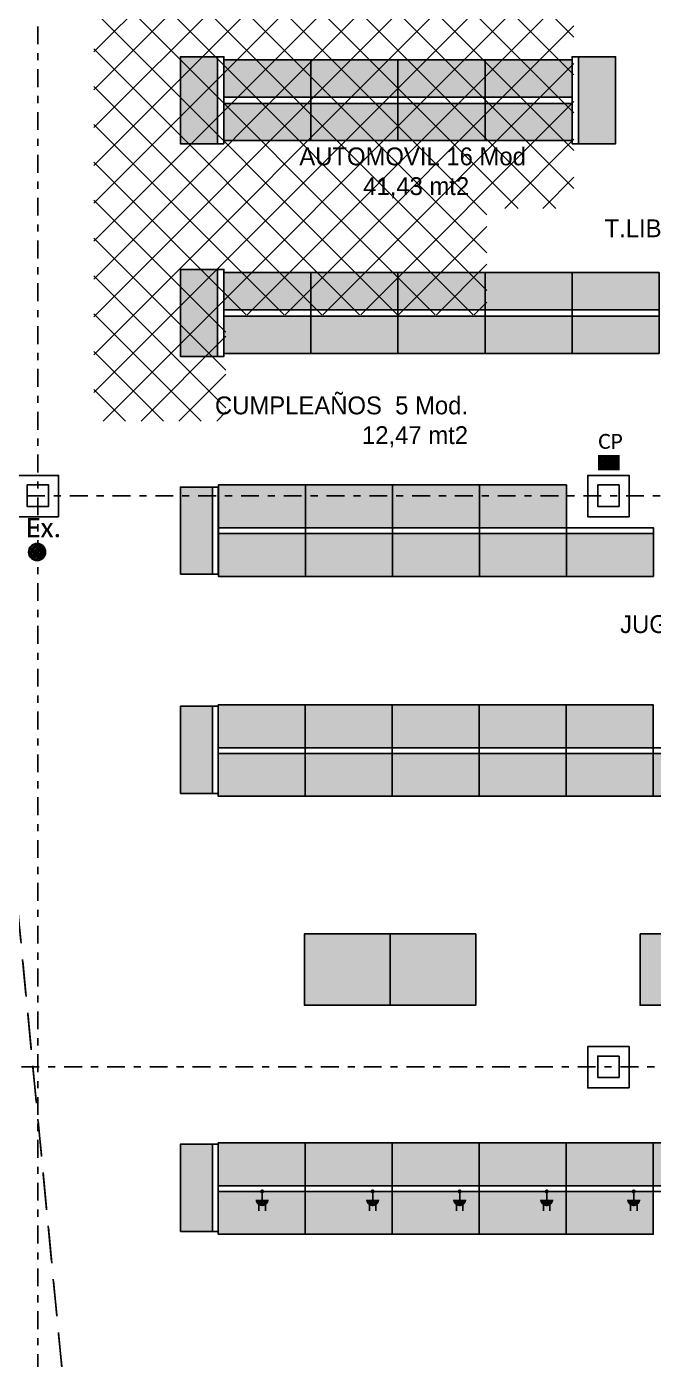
# Model space of a CAD drawing. Header units: millimetres. Extents: x 340 to 1003762, y 22 to 362022.
# Drawn here: x 363.99 to 372.78, y 62.25 to 80.92 of the extents above; entities that cross this region are included whole.
import ezdxf
from ezdxf.xclip import XClip

# ---------------------------------------------------------------- set-up
doc = ezdxf.new("R2010")
doc.units = ezdxf.units.MM
doc.header["$XCLIPFRAME"] = 0
doc.linetypes.add('LSBB_P_002 - PLANTA 1° NIVEL SALA DE VENTAS$0$DASHDOT2', pattern=[0.5, 0.25, -0.125, 0, -0.125])
doc.linetypes.add('LSBB_P_002 - PLANTA 1° NIVEL SALA DE VENTAS$0$HIDDEN', pattern=[0.375, 0.25, -0.125])
for name, color, linetype in [('LSBB_P_002 - PLANTA 1° NIVEL SALA DE VENTAS$0$A-GONDOLAS', 1, 'Continuous'), ('LSBB_P_002 - PLANTA 1° NIVEL SALA DE VENTAS$0$A-LAYOUT', 7, 'Continuous'), ('LSBB_P_002 - PLANTA 1° NIVEL SALA DE VENTAS$0$A-SALA-HATCH-AUTOMOVIL', 174, 'Continuous'), ('LSBB_P_002 - PLANTA 1° NIVEL SALA DE VENTAS$0$A-SALA-HATCH-ELECTRO', 154, 'Continuous'), ('LSBB_P_002 - PLANTA 1° NIVEL SALA DE VENTAS$0$A-SALA-HATCH-TIEMPO LIBRE', 40, 'Continuous'), ('LSBB_P_002 - PLANTA 1° NIVEL SALA DE VENTAS$0$A-TEXTO SV', 2, 'LSBB_P_002 - PLANTA 1° NIVEL SALA DE VENTAS$0$DASHDOT2'), ('LSBB_P_002 - PLANTA 1° NIVEL SALA DE VENTAS$0$CENEFA', 6, 'LSBB_P_002 - PLANTA 1° NIVEL SALA DE VENTAS$0$HIDDEN'), ('LSBB_P_002 - PLANTA 1° NIVEL SALA DE VENTAS$0$E-SF O CP', 7, 'Continuous'), ('LSBB_P_002 - PLANTA 1° NIVEL SALA DE VENTAS$0$EJES', 8, 'LSBB_P_002 - PLANTA 1° NIVEL SALA DE VENTAS$0$DASHDOT2'), ('LSBB_P_002 - PLANTA 1° NIVEL SALA DE VENTAS$0$ESTRUCTURA', 5, 'Continuous'), ('LSBB_P_002 - PLANTA 1° NIVEL SALA DE VENTAS$0$LAYOUT$0$A-GONDOLAS DELGADO', 8, 'Continuous'), ('LSBB_P_002 - PLANTA 1° NIVEL SALA DE VENTAS$0$LAYOUT$0$A-ILUMINACION_ENCHUFE', 2, 'Continuous'), ('LSBB_P_002 - PLANTA 1° NIVEL SALA DE VENTAS$0$LAYOUT$0$A-SALA-HATCH-AUTOMOVIL', 174, 'Continuous'), ('LSBB_P_002 - PLANTA 1° NIVEL SALA DE VENTAS$0$LAYOUT$0$A-SALA-HATCH-CAMPAÑA', 252, 'Continuous'), ('LSBB_P_002 - PLANTA 1° NIVEL SALA DE VENTAS$0$LAYOUT$0$A-SALA-HATCH-CUMPLEAÑOS', 10, 'Continuous'), ('LSBB_P_002 - PLANTA 1° NIVEL SALA DE VENTAS$0$LAYOUT$0$A-SALA-HATCH-JUGUETERIA', 210, 'Continuous'), ('LSBB_P_002 - PLANTA 1° NIVEL SALA DE VENTAS$0$LAYOUT$0$A-SALA-HATCH-LIBRERIA', 50, 'Continuous'), ('LSBB_P_002 - PLANTA 1° NIVEL SALA DE VENTAS$0$N- EXTINTOR O RH', 1, 'Continuous'), ('LSBB_P_002 - PLANTA 1° NIVEL SALA DE VENTAS$0$ZOCALOS-HORM', 8, 'Continuous'), ('XREF', 7, 'Continuous')]:
    doc.layers.add(name, color=color, linetype=linetype)
for name, color, linetype, true_color in [('LSBB_P_002 - PLANTA 1° NIVEL SALA DE VENTAS$0$A-SALA-HATCH-CAMPAÑA', 7, 'Continuous', 0x858585), ('LSBB_P_002 - PLANTA 1° NIVEL SALA DE VENTAS$0$A-SALA-HATCH-DEPORTE', 7, 'Continuous', 0xd16900), ('LSBB_P_002 - PLANTA 1° NIVEL SALA DE VENTAS$0$LAYOUT$0$A-SALA-HATCH-DEPORTE', 7, 'Continuous', 0xd16900)]:
    doc.layers.add(name, color=color, linetype=linetype, true_color=true_color)
doc.styles.add('LSBB_P_002 - PLANTA 1° NIVEL SALA DE VENTAS$0$LAYOUT$0$REF-LAYOUT N+0.00 E 03$0$REF-LAYOUT N+0.00 E 02$0$Walmart_CENTURY GOTHIC', font='GOTHIC.TTF')
doc.styles.add('LSBB_P_002 - PLANTA 1° NIVEL SALA DE VENTAS$0$REF-LAYOUT N+0.00 E 03$0$REF-LAYOUT N+0.00 E 02$0$Walmart_CENTURY GOTHIC', font='GOTHIC.TTF')
doc.styles.add('LSBB_P_002 - PLANTA 1° NIVEL SALA DE VENTAS$0$STANDARD', font='txt')

# ---------------------------------------------------------------- blocks, each defined once
blk = doc.blocks.new('LSBB_P_002 - PLANTA 1° NIVEL SALA DE VENTAS$0$A$C733336A8')
at = {"layer": 'LSBB_P_002 - PLANTA 1° NIVEL SALA DE VENTAS$0$N- EXTINTOR O RH', "linetype": 'ByBlock'}
h = blk.add_hatch(dxfattribs=at)
h.set_pattern_fill('ANSI36,_I', color=256, scale=0.126, style=2)
h.set_pattern_definition([(45, (8652.443333, -21254.299438), (0.008352698853, 0.03062656246), [0.039375, -0.007875, 0, -0.007875])])
edge = h.paths.add_edge_path()
edge.add_arc((0.172, 0.12), 0.12, 0, 360)
at = {"layer": 'LSBB_P_002 - PLANTA 1° NIVEL SALA DE VENTAS$0$N- EXTINTOR O RH'}
blk.add_circle((0.172, 0.12), 0.12, dxfattribs=at)
at = {"layer": 'LSBB_P_002 - PLANTA 1° NIVEL SALA DE VENTAS$0$N- EXTINTOR O RH', "insert": (0.262, 0.46), "char_height": 0.27, "width": 6.00887, "attachment_point": 5, "style": 'LSBB_P_002 - PLANTA 1° NIVEL SALA DE VENTAS$0$STANDARD'}
blk.add_mtext('{\\fCalibri|b0|i0|c0|p34;Ex.}', dxfattribs=at)
blk = doc.blocks.new('LSBB_P_002 - PLANTA 1° NIVEL SALA DE VENTAS$0$REF-LAYOUT N+0.00 E 03$0$REF-LAYOUT N+0.00 E 02$0$G. 122 X 45')
at = {"ltscale": 3}
blk.add_hatch(color=0, dxfattribs=at).paths.add_polyline_path([(6154.804, -1143.284), (6154.804, -1144.504), (6154.354, -1144.504), (6154.354, -1143.284)])
at = {"layer": 'LSBB_P_002 - PLANTA 1° NIVEL SALA DE VENTAS$0$A-GONDOLAS', "ltscale": 3}
blk.add_lwpolyline([(6154.274, -1143.284), (6154.274, -1144.504), (6154.354, -1144.504), (6154.354, -1143.284)], close=True, dxfattribs=at)
blk.add_lwpolyline([(6154.804, -1143.284), (6154.804, -1144.504), (6154.354, -1144.504), (6154.354, -1143.284), (6154.804, -1143.284)], dxfattribs=at)
blk = doc.blocks.new('LSBB_P_002 - PLANTA 1° NIVEL SALA DE VENTAS$0$LAYOUT$0$REF-LAYOUT N+0.00 E 03$0$REF-LAYOUT N+0.00 E 02$0$G. 122 X 60')
h = blk.add_hatch(color=256)
h.dxf.hatch_style = 1
h.paths.add_polyline_path([(-0.005, 0), (0.595, 0), (0.595, 1.22), (-0.005, 1.22)])
at = {"layer": 'LSBB_P_002 - PLANTA 1° NIVEL SALA DE VENTAS$0$A-GONDOLAS'}
for points in [[(-0.005, 0), (-0.085, 0), (-0.085, 1.22), (-0.005, 1.22)], [(-0.005, 0), (0.595, 0), (0.595, 1.22), (-0.005, 1.22)]]:
    blk.add_lwpolyline(points, close=True, dxfattribs=at)
blk = doc.blocks.new('LSBB_P_002 - PLANTA 1° NIVEL SALA DE VENTAS$0$LAYOUT$0$REF-LAYOUT N+0.00 E 02$0$1301_plate_1$0$enchufe triple piso')
for p, q in [((2.47, 0), (0, 0)), ((4.2, 1), (5.92, 1)), ((4.2, -1), (5.92, -1))]:
    blk.add_line(p, q)
at = {"const_width": 0.56}
blk.add_lwpolyline([(0, 0.32, 1), (0, -0.32, 1)], format="xyb", close=True, dxfattribs=at)
at = {"const_width": 2}
blk.add_lwpolyline([(2.47, -1, 0.414214), (3.47, 0, 0.414214), (2.47, 1, 1)], format="xyb", dxfattribs=at)
blk = doc.blocks.new('LSBB_P_002 - PLANTA 1° NIVEL SALA DE VENTAS$0$REF-LAYOUT N+0.00 E 03$0$REF-LAYOUT N+0.00 E 02$0$C. 120 X 100')
h = blk.add_hatch(color=256)
h.dxf.hatch_style = 1
h.paths.add_polyline_path([(-318.5, -3007.4), (-438.7, -3007.4), (-438.7, -2907.4), (-318.5, -2907.4)])
at = {"layer": 'LSBB_P_002 - PLANTA 1° NIVEL SALA DE VENTAS$0$A-GONDOLAS', "flags": 128}
blk.add_lwpolyline([(-318.5, -3007.4), (-438.7, -3007.4), (-438.7, -2907.4), (-318.5, -2907.4)], close=True, dxfattribs=at)
blk = doc.blocks.new('LSBB_P_002 - PLANTA 1° NIVEL SALA DE VENTAS$0$REF-LAYOUT N+0.00 E 03$0$REF-LAYOUT N+0.00 E 02$0$G. 122 X 52')
at = {"ltscale": 3}
blk.add_hatch(color=0, dxfattribs=at).paths.add_polyline_path([(6150.759, -1137.469), (6149.539, -1137.469), (6149.539, -1137.989), (6150.759, -1137.989)])
at = {"layer": 'LSBB_P_002 - PLANTA 1° NIVEL SALA DE VENTAS$0$A-GONDOLAS', "ltscale": 3}
for points in [[(6150.759, -1137.469), (6149.539, -1137.469), (6149.539, -1137.379), (6150.759, -1137.379), (6150.759, -1137.469)], [(6150.759, -1137.469), (6149.539, -1137.469), (6149.539, -1137.989), (6150.759, -1137.989), (6150.759, -1137.469)]]:
    blk.add_lwpolyline(points, dxfattribs=at)
blk = doc.blocks.new('LSBB_P_002 - PLANTA 1° NIVEL SALA DE VENTAS$0$REF-LAYOUT N+0.00 E 03$0$G. 122 X 52')
at = {"ltscale": 3}
blk.add_hatch(color=0, dxfattribs=at).paths.add_polyline_path([(6150.759, -1137.469), (6149.539, -1137.469), (6149.539, -1137.989), (6150.759, -1137.989)])
at = {"layer": 'LSBB_P_002 - PLANTA 1° NIVEL SALA DE VENTAS$0$A-GONDOLAS', "ltscale": 3}
for points in [[(6150.759, -1137.469), (6149.539, -1137.469), (6149.539, -1137.379), (6150.759, -1137.379), (6150.759, -1137.469)], [(6150.759, -1137.469), (6149.539, -1137.469), (6149.539, -1137.989), (6150.759, -1137.989), (6150.759, -1137.469)]]:
    blk.add_lwpolyline(points, dxfattribs=at)
blk = doc.blocks.new('LSBB_P_002 - PLANTA 1° NIVEL SALA DE VENTAS$0$LAYOUT$0$REF-LAYOUT N+0.00 E 03$0$G. 122 X 52')
at = {"ltscale": 3}
blk.add_hatch(color=0, dxfattribs=at).paths.add_polyline_path([(6150.759, -1137.469), (6149.539, -1137.469), (6149.539, -1137.989), (6150.759, -1137.989)])
at = {"layer": 'LSBB_P_002 - PLANTA 1° NIVEL SALA DE VENTAS$0$A-GONDOLAS', "ltscale": 3}
for points in [[(6150.759, -1137.469), (6149.539, -1137.469), (6149.539, -1137.379), (6150.759, -1137.379), (6150.759, -1137.469)], [(6150.759, -1137.469), (6149.539, -1137.469), (6149.539, -1137.989), (6150.759, -1137.989), (6150.759, -1137.469)]]:
    blk.add_lwpolyline(points, dxfattribs=at)
blk = doc.blocks.new('LSBB_P_002 - PLANTA 1° NIVEL SALA DE VENTAS$0$A$C49184C2C')
at = {"layer": 'LSBB_P_002 - PLANTA 1° NIVEL SALA DE VENTAS$0$E-SF O CP', "linetype": 'ByBlock'}
h = blk.add_hatch(dxfattribs=at)
h.set_pattern_fill('ANSI36,_I', color=3, scale=0.126, style=2)
h.set_pattern_definition([(315, (8652.031924, 21254.503363), (0.008352698853, -0.03062656246), [0.039375, -0.007875, 0, -0.007875])])
h.paths.add_polyline_path([(0.382, 0.018), (0.022, 0.018), (0.022, 0.258), (0.382, 0.258)])
at = {"layer": 'LSBB_P_002 - PLANTA 1° NIVEL SALA DE VENTAS$0$E-SF O CP', "color": 3, "const_width": 0.036}
blk.add_lwpolyline([(0.382, 0.018), (0.022, 0.018), (0.022, 0.258), (0.382, 0.258)], close=True, dxfattribs=at)
at = {"layer": 'LSBB_P_002 - PLANTA 1° NIVEL SALA DE VENTAS$0$E-SF O CP', "color": 3, "insert": (0.233, 0.519, 0), "char_height": 0.27, "width": 6.00887, "attachment_point": 5, "style": 'LSBB_P_002 - PLANTA 1° NIVEL SALA DE VENTAS$0$STANDARD'}
blk.add_mtext('{\\fCalibri|b0|i0|c0|p34;CP}', dxfattribs=at)
blk = doc.blocks.new('LSBB_P_002 - PLANTA 1° NIVEL SALA DE VENTAS$0$CP. EXISTENTES')
at = {"layer": 'LSBB_P_002 - PLANTA 1° NIVEL SALA DE VENTAS$0$N- EXTINTOR O RH', "color": 20, "xscale": 0.7761600000000002, "yscale": 0.7761600000000002, "zscale": 0.7761600000000002}
blk.add_blockref('LSBB_P_002 - PLANTA 1° NIVEL SALA DE VENTAS$0$A$C49184C2C', (787.288, 289.523), dxfattribs=at)
blk = doc.blocks.new('LSBB_P_002 - PLANTA 1° NIVEL SALA DE VENTAS$0$SVLY')
at = {"layer": 'LSBB_P_002 - PLANTA 1° NIVEL SALA DE VENTAS$0$CENEFA', "color": 7, "ltscale": 2}
blk.add_lwpolyline([(977.853, 296.926), (978.221, 293.099), (980.135, 273.214), (985.609, 273.214), (985.609, 263.416), (994.994, 263.416), (994.994, 296.926), (977.853, 296.926), (977.853, 296.926)], dxfattribs=at)
at = {"layer": 'LSBB_P_002 - PLANTA 1° NIVEL SALA DE VENTAS$0$ESTRUCTURA'}
for points in [[(979.289, 289.316), (979.589, 289.316), (979.589, 289.016), (979.289, 289.016)], [(987.589, 289.316), (987.589, 289.016), (987.289, 289.016), (987.289, 289.316)]]:
    blk.add_lwpolyline(points, close=True, dxfattribs=at)
at = {"layer": 'LSBB_P_002 - PLANTA 1° NIVEL SALA DE VENTAS$0$LAYOUT$0$A-GONDOLAS DELGADO'}
for points in [[(981.969, 279.5), (981.969, 279.42), (983.189, 279.42), (983.189, 279.5)], [(981.969, 279.42), (981.969, 279.5), (983.189, 279.5), (983.189, 279.42)], [(983.189, 279.5), (983.189, 279.42), (984.409, 279.42), (984.409, 279.5)], [(983.189, 279.42), (983.189, 279.5), (984.409, 279.5), (984.409, 279.42)], [(984.409, 279.5), (984.409, 279.42), (985.629, 279.42), (985.629, 279.5)], [(984.409, 279.42), (984.409, 279.5), (985.629, 279.5), (985.629, 279.42)], [(985.629, 279.5), (985.629, 279.42), (986.849, 279.42), (986.849, 279.5)], [(985.629, 279.42), (985.629, 279.5), (986.849, 279.5), (986.849, 279.42)], [(986.849, 279.5), (986.849, 279.42), (988.069, 279.42), (988.069, 279.5)], [(986.849, 279.42), (986.849, 279.5), (988.069, 279.5), (988.069, 279.42)], [(981.969, 279.42), (981.969, 278.82), (983.189, 278.82), (983.189, 279.42)], [(983.189, 279.42), (983.189, 278.82), (984.409, 278.82), (984.409, 279.42)], [(984.409, 279.42), (984.409, 278.82), (985.629, 278.82), (985.629, 279.42)], [(985.629, 279.42), (985.629, 278.82), (986.849, 278.82), (986.849, 279.42)], [(986.849, 279.42), (986.849, 278.82), (988.069, 278.82), (988.069, 279.42)]]:
    blk.add_lwpolyline(points, close=True, dxfattribs=at)
at = {"layer": 'LSBB_P_002 - PLANTA 1° NIVEL SALA DE VENTAS$0$A-SALA-HATCH-AUTOMOVIL', "xscale": -1, "rotation": 270}
blk.add_blockref('LSBB_P_002 - PLANTA 1° NIVEL SALA DE VENTAS$0$REF-LAYOUT N+0.00 E 03$0$REF-LAYOUT N+0.00 E 02$0$G. 122 X 52', (2119.428, -5855.443), dxfattribs=at)
at = {"layer": 'LSBB_P_002 - PLANTA 1° NIVEL SALA DE VENTAS$0$A-SALA-HATCH-AUTOMOVIL', "rotation": 180}
for name, p in [('LSBB_P_002 - PLANTA 1° NIVEL SALA DE VENTAS$0$REF-LAYOUT N+0.00 E 03$0$REF-LAYOUT N+0.00 E 02$0$G. 122 X 52', (7132.808, -842.718)), ('LSBB_P_002 - PLANTA 1° NIVEL SALA DE VENTAS$0$REF-LAYOUT N+0.00 E 03$0$REF-LAYOUT N+0.00 E 02$0$G. 122 X 52', (7134.028, -842.718)), ('LSBB_P_002 - PLANTA 1° NIVEL SALA DE VENTAS$0$REF-LAYOUT N+0.00 E 03$0$REF-LAYOUT N+0.00 E 02$0$G. 122 X 52', (7135.248, -842.718)), ('LSBB_P_002 - PLANTA 1° NIVEL SALA DE VENTAS$0$REF-LAYOUT N+0.00 E 03$0$REF-LAYOUT N+0.00 E 02$0$G. 122 X 52', (7136.468, -842.718)), ('LSBB_P_002 - PLANTA 1° NIVEL SALA DE VENTAS$0$REF-LAYOUT N+0.00 E 03$0$G. 122 X 52', (7132.808, -845.698)), ('LSBB_P_002 - PLANTA 1° NIVEL SALA DE VENTAS$0$REF-LAYOUT N+0.00 E 03$0$G. 122 X 52', (7134.028, -845.698)), ('LSBB_P_002 - PLANTA 1° NIVEL SALA DE VENTAS$0$REF-LAYOUT N+0.00 E 03$0$G. 122 X 52', (7135.248, -845.698))]:
    blk.add_blockref(name, p, dxfattribs=at)
at = {"layer": 'LSBB_P_002 - PLANTA 1° NIVEL SALA DE VENTAS$0$A-SALA-HATCH-AUTOMOVIL', "xscale": -1}
for p in [(7132.808, 1432.129), (7134.028, 1432.129), (7135.248, 1432.129), (7136.468, 1432.129)]:
    blk.add_blockref('LSBB_P_002 - PLANTA 1° NIVEL SALA DE VENTAS$0$REF-LAYOUT N+0.00 E 03$0$REF-LAYOUT N+0.00 E 02$0$G. 122 X 52', p, dxfattribs=at)
at = {"layer": 'LSBB_P_002 - PLANTA 1° NIVEL SALA DE VENTAS$0$A-SALA-HATCH-CAMPAÑA', "rotation": 180}
blk.add_blockref('LSBB_P_002 - PLANTA 1° NIVEL SALA DE VENTAS$0$REF-LAYOUT N+0.00 E 03$0$REF-LAYOUT N+0.00 E 02$0$G. 122 X 45', (7136.243, -858.288), dxfattribs=at)
at = {"layer": 'LSBB_P_002 - PLANTA 1° NIVEL SALA DE VENTAS$0$A-SALA-HATCH-CAMPAÑA', "yscale": 0.01, "zscale": 0.01, "rotation": 180}
for p, xscale in [((987.563, 252.954), -0.01), ((988.765, 252.954), -0.01), ((984.698, 252.954), 0.01)]:
    blk.add_blockref('LSBB_P_002 - PLANTA 1° NIVEL SALA DE VENTAS$0$REF-LAYOUT N+0.00 E 03$0$REF-LAYOUT N+0.00 E 02$0$C. 120 X 100', p, dxfattribs=dict(at, xscale=xscale))
at = {"layer": 'LSBB_P_002 - PLANTA 1° NIVEL SALA DE VENTAS$0$A-SALA-HATCH-DEPORTE', "xscale": -1, "rotation": 270}
blk.add_blockref('LSBB_P_002 - PLANTA 1° NIVEL SALA DE VENTAS$0$REF-LAYOUT N+0.00 E 03$0$G. 122 X 52', (2119.428, -5858.423), dxfattribs=at)
at = {"layer": 'LSBB_P_002 - PLANTA 1° NIVEL SALA DE VENTAS$0$A-SALA-HATCH-ELECTRO', "rotation": 270}
for p in [(981.969, 279.415), (983.189, 279.415), (984.409, 279.415), (985.629, 279.415), (986.849, 279.415)]:
    blk.add_blockref('LSBB_P_002 - PLANTA 1° NIVEL SALA DE VENTAS$0$LAYOUT$0$REF-LAYOUT N+0.00 E 03$0$REF-LAYOUT N+0.00 E 02$0$G. 122 X 60', p, dxfattribs=at)
at = {"layer": 'LSBB_P_002 - PLANTA 1° NIVEL SALA DE VENTAS$0$A-SALA-HATCH-TIEMPO LIBRE', "rotation": 180}
for p in [(7136.468, -845.698), (7137.688, -845.698)]:
    blk.add_blockref('LSBB_P_002 - PLANTA 1° NIVEL SALA DE VENTAS$0$REF-LAYOUT N+0.00 E 03$0$G. 122 X 52', p, dxfattribs=at)
at = {"layer": 'LSBB_P_002 - PLANTA 1° NIVEL SALA DE VENTAS$0$E-SF O CP'}
blk.add_blockref('LSBB_P_002 - PLANTA 1° NIVEL SALA DE VENTAS$0$CP. EXISTENTES', (200, 0), dxfattribs=at)
at = {"layer": 'LSBB_P_002 - PLANTA 1° NIVEL SALA DE VENTAS$0$LAYOUT$0$A-ILUMINACION_ENCHUFE', "linetype": 'Continuous', "xscale": -0.0463077376056959, "yscale": 0.0463077376056959, "zscale": 0.0463077376056959, "rotation": 90}
for p in [(982.584, 279.42), (984.134, 279.42), (985.354, 279.42), (986.574, 279.42), (987.794, 279.42)]:
    blk.add_blockref('LSBB_P_002 - PLANTA 1° NIVEL SALA DE VENTAS$0$LAYOUT$0$REF-LAYOUT N+0.00 E 02$0$1301_plate_1$0$enchufe triple piso', p, dxfattribs=at)
at = {"layer": 'LSBB_P_002 - PLANTA 1° NIVEL SALA DE VENTAS$0$LAYOUT$0$A-SALA-HATCH-CAMPAÑA'}
for name, p, rotation in [('LSBB_P_002 - PLANTA 1° NIVEL SALA DE VENTAS$0$LAYOUT$0$REF-LAYOUT N+0.00 E 03$0$REF-LAYOUT N+0.00 E 02$0$G. 122 X 60', (981.969, 285.551), 269.9999484744106), ('LSBB_P_002 - PLANTA 1° NIVEL SALA DE VENTAS$0$LAYOUT$0$REF-LAYOUT N+0.00 E 03$0$REF-LAYOUT N+0.00 E 02$0$G. 122 X 60', (983.189, 285.551), 269.9999484744106), ('LSBB_P_002 - PLANTA 1° NIVEL SALA DE VENTAS$0$LAYOUT$0$REF-LAYOUT N+0.00 E 03$0$REF-LAYOUT N+0.00 E 02$0$G. 122 X 60', (984.409, 285.551), 269.9999484744106), ('LSBB_P_002 - PLANTA 1° NIVEL SALA DE VENTAS$0$LAYOUT$0$REF-LAYOUT N+0.00 E 03$0$REF-LAYOUT N+0.00 E 02$0$G. 122 X 60', (985.629, 285.551), 269.9999484744106), ('LSBB_P_002 - PLANTA 1° NIVEL SALA DE VENTAS$0$LAYOUT$0$REF-LAYOUT N+0.00 E 03$0$REF-LAYOUT N+0.00 E 02$0$G. 122 X 60', (986.849, 285.551), 269.9999484744106), ('LSBB_P_002 - PLANTA 1° NIVEL SALA DE VENTAS$0$LAYOUT$0$REF-LAYOUT N+0.00 E 03$0$REF-LAYOUT N+0.00 E 02$0$G. 122 X 60', (988.069, 285.551), 269.9999484744106), ('LSBB_P_002 - PLANTA 1° NIVEL SALA DE VENTAS$0$REF-LAYOUT N+0.00 E 03$0$REF-LAYOUT N+0.00 E 02$0$G. 122 X 45', (7136.243, -864.424), 180)]:
    blk.add_blockref(name, p, dxfattribs=dict(at, rotation=rotation))
at = {"layer": 'LSBB_P_002 - PLANTA 1° NIVEL SALA DE VENTAS$0$LAYOUT$0$A-SALA-HATCH-CAMPAÑA', "xscale": -0.9999999999999987, "rotation": 270.0000515255894}
for p in [(981.969, 279.505), (983.189, 279.505), (984.409, 279.505), (985.629, 279.505), (986.849, 279.505), (988.069, 279.505)]:
    blk.add_blockref('LSBB_P_002 - PLANTA 1° NIVEL SALA DE VENTAS$0$LAYOUT$0$REF-LAYOUT N+0.00 E 03$0$REF-LAYOUT N+0.00 E 02$0$G. 122 X 60', p, dxfattribs=at)
at = {"layer": 'LSBB_P_002 - PLANTA 1° NIVEL SALA DE VENTAS$0$LAYOUT$0$A-SALA-HATCH-CUMPLEAÑOS', "xscale": -1}
for p in [(7132.808, 1429.149), (7134.028, 1429.149)]:
    blk.add_blockref('LSBB_P_002 - PLANTA 1° NIVEL SALA DE VENTAS$0$REF-LAYOUT N+0.00 E 03$0$G. 122 X 52', p, dxfattribs=at)
at = {"layer": 'LSBB_P_002 - PLANTA 1° NIVEL SALA DE VENTAS$0$LAYOUT$0$A-SALA-HATCH-CUMPLEAÑOS', "xscale": -0.9999999999999987, "rotation": 270.0000515255894}
for p in [(981.97, 288.721), (983.19, 288.721), (984.41, 288.721)]:
    blk.add_blockref('LSBB_P_002 - PLANTA 1° NIVEL SALA DE VENTAS$0$LAYOUT$0$REF-LAYOUT N+0.00 E 03$0$REF-LAYOUT N+0.00 E 02$0$G. 122 X 60', p, dxfattribs=at)
at = {"layer": 'LSBB_P_002 - PLANTA 1° NIVEL SALA DE VENTAS$0$LAYOUT$0$A-SALA-HATCH-DEPORTE', "rotation": 90}
blk.add_blockref('LSBB_P_002 - PLANTA 1° NIVEL SALA DE VENTAS$0$LAYOUT$0$REF-LAYOUT N+0.00 E 03$0$G. 122 X 52', (-150.449, -5855.443), dxfattribs=at)
at = {"layer": 'LSBB_P_002 - PLANTA 1° NIVEL SALA DE VENTAS$0$LAYOUT$0$A-SALA-HATCH-JUGUETERIA', "rotation": 270.0000515255895}
for p in [(981.97, 288.631), (983.19, 288.631), (984.41, 288.631), (985.63, 288.631), (986.85, 288.631)]:
    blk.add_blockref('LSBB_P_002 - PLANTA 1° NIVEL SALA DE VENTAS$0$LAYOUT$0$REF-LAYOUT N+0.00 E 03$0$REF-LAYOUT N+0.00 E 02$0$G. 122 X 60', p, dxfattribs=at)
at = {"layer": 'LSBB_P_002 - PLANTA 1° NIVEL SALA DE VENTAS$0$LAYOUT$0$A-SALA-HATCH-JUGUETERIA', "xscale": -1, "rotation": 269.9999484744105}
for p in [(981.969, 285.641), (983.189, 285.641), (984.409, 285.641), (985.629, 285.641), (986.849, 285.641)]:
    blk.add_blockref('LSBB_P_002 - PLANTA 1° NIVEL SALA DE VENTAS$0$LAYOUT$0$REF-LAYOUT N+0.00 E 03$0$REF-LAYOUT N+0.00 E 02$0$G. 122 X 60', p, dxfattribs=at)
at = {"layer": 'LSBB_P_002 - PLANTA 1° NIVEL SALA DE VENTAS$0$LAYOUT$0$A-SALA-HATCH-LIBRERIA', "xscale": -1}
for p in [(7135.248, 1429.149), (7136.468, 1429.149), (7137.688, 1429.149)]:
    blk.add_blockref('LSBB_P_002 - PLANTA 1° NIVEL SALA DE VENTAS$0$REF-LAYOUT N+0.00 E 03$0$G. 122 X 52', p, dxfattribs=at)
at = {"layer": 'LSBB_P_002 - PLANTA 1° NIVEL SALA DE VENTAS$0$LAYOUT$0$A-SALA-HATCH-LIBRERIA', "rotation": 180}
blk.add_blockref('LSBB_P_002 - PLANTA 1° NIVEL SALA DE VENTAS$0$REF-LAYOUT N+0.00 E 03$0$REF-LAYOUT N+0.00 E 02$0$G. 122 X 45', (7136.243, -855.218), dxfattribs=at)
at = {"layer": 'LSBB_P_002 - PLANTA 1° NIVEL SALA DE VENTAS$0$LAYOUT$0$A-SALA-HATCH-LIBRERIA', "xscale": -0.9999999999999987, "rotation": 270.0000515255894}
blk.add_blockref('LSBB_P_002 - PLANTA 1° NIVEL SALA DE VENTAS$0$LAYOUT$0$REF-LAYOUT N+0.00 E 03$0$REF-LAYOUT N+0.00 E 02$0$G. 122 X 60', (985.63, 288.721), dxfattribs=at)
at = {"layer": 'LSBB_P_002 - PLANTA 1° NIVEL SALA DE VENTAS$0$N- EXTINTOR O RH', "color": 20}
blk.add_blockref('LSBB_P_002 - PLANTA 1° NIVEL SALA DE VENTAS$0$A$C733336A8', (979.256, 288.257), dxfattribs=at)
blk.add_blockref('LSBB_P_002 - PLANTA 1° NIVEL SALA DE VENTAS$0$A$C733336A8', (979.256, 288.257), dxfattribs=at)
at = {"layer": 'LSBB_P_002 - PLANTA 1° NIVEL SALA DE VENTAS$0$A-TEXTO SV', "char_height": 0.25}
for s, insert, width, attachment_point, style in [('\\pi1.4044;AUTOMOVIL 16 Mod \\P\\pi2.3001;41,43 mt2', (981.701, 293.331), 6.18022, 7, 'LSBB_P_002 - PLANTA 1° NIVEL SALA DE VENTAS$0$LAYOUT$0$REF-LAYOUT N+0.00 E 03$0$REF-LAYOUT N+0.00 E 02$0$Walmart_CENTURY GOTHIC'), ('\\pi1.8612;T.LIBRE 7 Mod\\P\\pi2.3965;14,36 mt2', (989.671, 293.037, 0), 6.18022, 3, 'LSBB_P_002 - PLANTA 1° NIVEL SALA DE VENTAS$0$LAYOUT$0$REF-LAYOUT N+0.00 E 03$0$REF-LAYOUT N+0.00 E 02$0$Walmart_CENTURY GOTHIC'), ('\\pi1.3149;CUMPLEAÑOS  5 Mod.\\P\\pi2.3941;12,47 mt2', (985.471, 290.556), 6.25849, 3, 'LSBB_P_002 - PLANTA 1° NIVEL SALA DE VENTAS$0$LAYOUT$0$REF-LAYOUT N+0.00 E 03$0$REF-LAYOUT N+0.00 E 02$0$Walmart_CENTURY GOTHIC'), ('\\pi0.68027;JUGUETERÍA 26 Mod. + 1 Cab.\\P\\pi2.3738;53,20 mt2', (992.388, 287.492), 6.32759, 3, 'LSBB_P_002 - PLANTA 1° NIVEL SALA DE VENTAS$0$REF-LAYOUT N+0.00 E 03$0$REF-LAYOUT N+0.00 E 02$0$Walmart_CENTURY GOTHIC')]:
    blk.add_mtext(s, dxfattribs=dict(at, insert=insert, width=width, attachment_point=attachment_point, style=style))
blk = doc.blocks.new('LSBB_P_002 - PLANTA 1° NIVEL SALA DE VENTAS', base_point=(223.57, 14.22))
at = {"layer": 'LSBB_P_002 - PLANTA 1° NIVEL SALA DE VENTAS$0$LAYOUT$0$A-SALA-HATCH-AUTOMOVIL'}
h = blk.add_hatch(dxfattribs=at)
h.set_pattern_fill('ANSI37', color=256, scale=3, angle=810)
h.set_pattern_definition([(135, (200.025, -0.025), (-0.26516504, -0.26516504), []), (225, (200.025, -0.025), (0.26516504, -0.26516504), [])])
h.paths.add_polyline_path([(788.634, 296.354), (791.933, 296.354), (791.933, 293.191), (788.634, 293.191)])
h.paths.add_polyline_path([(780.225, 293.191), (780.225, 296.189), (786.955, 296.189), (786.955, 293.191), (785.735, 293.191), (785.735, 291.701), (782.075, 291.701), (782.075, 290.211), (780.225, 290.211)])
h.paths.add_polyline_path([(778.179, 296.758), (778.881, 289.471), (776.95, 289.286), (776.248, 296.572)])
at = {"layer": 'LSBB_P_002 - PLANTA 1° NIVEL SALA DE VENTAS$0$CENEFA', "color": 7, "ltscale": 2}
blk.add_line((780.135, 273.214), (777.853, 296.926), dxfattribs=at)
blk.add_lwpolyline([(777.853, 296.926), (778.221, 293.099), (780.135, 273.214), (785.609, 273.214), (785.609, 263.416), (794.994, 263.416), (794.994, 296.926), (777.853, 296.926), (777.853, 296.926)], dxfattribs=at)
at = {"layer": 'LSBB_P_002 - PLANTA 1° NIVEL SALA DE VENTAS$0$EJES'}
for p, q in [((779.439, 309.541), (779.439, 242.519)), ((879.738, 289.166), (769.057, 289.166)), ((877.859, 281.166), (769.057, 281.166))]:
    blk.add_line(p, q, dxfattribs=at)
at = {"layer": 'LSBB_P_002 - PLANTA 1° NIVEL SALA DE VENTAS$0$ESTRUCTURA'}
for points in [[(779.589, 289.316), (779.589, 289.016), (779.289, 289.016), (779.289, 289.316)], [(787.589, 289.316), (787.589, 289.016), (787.289, 289.016), (787.289, 289.316)], [(787.589, 281.316), (787.589, 281.016), (787.289, 281.016), (787.289, 281.316)]]:
    blk.add_lwpolyline(points, close=True, dxfattribs=at)
at = {"layer": 'LSBB_P_002 - PLANTA 1° NIVEL SALA DE VENTAS$0$ZOCALOS-HORM'}
for points in [[(779.729, 288.87), (779.149, 288.87), (779.149, 289.45), (779.729, 289.45)], [(787.729, 288.87), (787.149, 288.87), (787.149, 289.45), (787.729, 289.45)], [(787.729, 280.87), (787.149, 280.87), (787.149, 281.45), (787.729, 281.45)]]:
    blk.add_lwpolyline(points, close=True, dxfattribs=at)
at = {"layer": 'LSBB_P_002 - PLANTA 1° NIVEL SALA DE VENTAS$0$A-LAYOUT', "color": 1}
blk.add_blockref('LSBB_P_002 - PLANTA 1° NIVEL SALA DE VENTAS$0$SVLY', (-200, 0), dxfattribs=at)

msp = doc.modelspace()

# ---------------------------------------------------------------- block references
at = {"layer": 'XREF'}
ref = msp.add_blockref('LSBB_P_002 - PLANTA 1° NIVEL SALA DE VENTAS', (-191.719, -200.6), dxfattribs=at)
XClip(ref).set_block_clipping_path([(755.454857474, 236.6800249606), (887.3150098981, 333.6713636781)])

doc.saveas('drawing.dxf')
